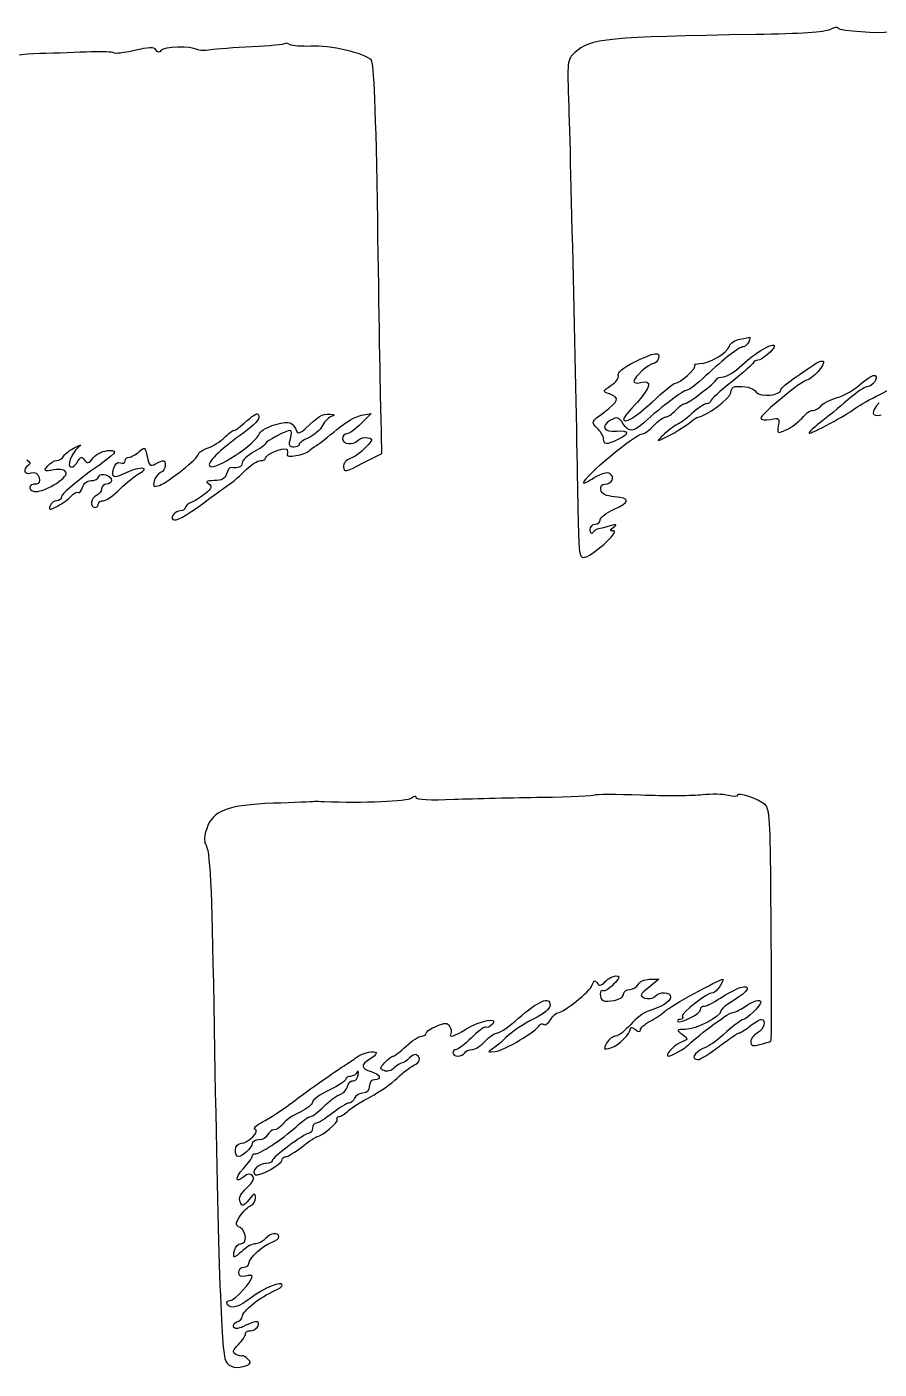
# Model space of a CAD drawing. Extents: x 0 to 69.4, y 0 to 30.3.
# Drawn here: x 34.67 to 39.09, y 15.81 to 22.77 of the extents above; entities that cross this region are included whole.
import ezdxf

# ---------------------------------------------------------------- set-up
doc = ezdxf.new("R2010")
doc.units = 0
doc.header["$MEASUREMENT"] = 0
doc.layers.get('0').update_dxf_attribs({"linetype": 'CONTINUOUS'})

msp = doc.modelspace()

# ---------------------------------------------------------------- linework, layer by layer
at = {"color": 0, "linetype": 'CONTINUOUS'}
for p, q in [((36.0085, 22.6814), (36.0085, 22.6814)), ((38.4128, 21.1347), (38.4128, 21.1347)), ((36.4529, 20.7632), (36.4025, 20.7111)), ((36.4043, 20.7546), (36.4529, 20.7632)), ((36.5085, 20.555), (36.505, 20.7493)), ((36.4094, 20.5046), (36.5085, 20.555)), ((37.6125, 18.7825), (37.6125, 18.7825)), ((37.9458, 17.8278), (37.8938, 17.7861)), ((37.8972, 17.8278), (37.9458, 17.8278))]:
    msp.add_line(p, q, dxfattribs=at)
for points in [[(38.8779, 22.7596), (38.8744, 22.7682), (38.8554, 22.7665), (38.8346, 22.7543)], [(38.4492, 22.7283), (37.6803, 22.7161), (37.5882, 22.7075), (37.5101, 22.6346)], [(38.8346, 22.7543), (38.8085, 22.7404), (38.6801, 22.7318), (38.4492, 22.7283)], [(39.1436, 22.7404), (39.0915, 22.7318), (38.8832, 22.7457), (38.8779, 22.7596)], [(34.7344, 22.6293), (34.6493, 22.6258), (34.5625, 22.6172), (34.5451, 22.6103)], [(35, 22.6381), (34.9392, 22.6363), (34.8212, 22.6311), (34.7344, 22.6293)], [(35.1181, 22.6328), (35.1128, 22.6381), (35.059, 22.6397), (35, 22.6381)], [(35.2257, 22.645), (35.1718, 22.6328), (35.1232, 22.6276), (35.1181, 22.6328)], [(35.3368, 22.6485), (35.3281, 22.664), (35.3003, 22.6624), (35.2257, 22.645)], [(35.3646, 22.6467), (35.3542, 22.6328), (35.3472, 22.6346), (35.3368, 22.6485)], [(35.5503, 22.6501), (35.5207, 22.6693), (35.3767, 22.6658), (35.3646, 22.6467)], [(35.6197, 22.6485), (35.5919, 22.6432), (35.5607, 22.645), (35.5503, 22.6501)], [(35.8367, 22.664), (35.7464, 22.6606), (35.6492, 22.6519), (35.6197, 22.6485)], [(36.0085, 22.6814), (36.005, 22.6762), (35.9269, 22.6693), (35.8367, 22.664)], [(36.0346, 22.6744), (36.0242, 22.6814), (36.0119, 22.6849), (36.0085, 22.6814)], [(36.1404, 22.6675), (36.0936, 22.6658), (36.045, 22.6693), (36.0346, 22.6744)], [(36.4546, 22.5964), (36.4217, 22.6311), (36.236, 22.6744), (36.1404, 22.6675)], [(37.5101, 22.6346), (37.4701, 22.5981), (37.4701, 22.5929), (37.4789, 22.3517)], [(36.4876, 21.7597), (36.4789, 22.3447), (36.4685, 22.5825), (36.4546, 22.5964)], [(37.4789, 22.3517), (37.4893, 22.0165), (37.5222, 20.5862), (37.5257, 20.2719)], [(36.505, 20.7493), (36.5015, 20.8569), (36.4946, 21.3118), (36.4876, 21.7597)], [(38.1593, 21.0219), (38.2079, 21.0219), (38.2999, 21.0757), (38.3121, 21.1121)], [(38.385, 21.1086), (38.3624, 21.1086), (38.2843, 21.0479), (38.1889, 20.9576)], [(38.3121, 21.1121), (38.3172, 21.1278), (38.3415, 21.1451), (38.3676, 21.1486)], [(38.3676, 21.1486), (38.3936, 21.1521), (38.4162, 21.1572), (38.4179, 21.159)], [(38.3763, 21.0132), (38.4475, 21.0792), (38.5447, 21.1364), (38.5447, 21.1121)], [(38.4128, 21.1347), (38.4058, 21.1208), (38.3936, 21.1086), (38.385, 21.1086)], [(38.4179, 21.159), (38.4197, 21.159), (38.4179, 21.1486), (38.4128, 21.1347)], [(38.5447, 21.1121), (38.5447, 21.0947), (38.4804, 21.0393), (38.4596, 21.0393)], [(37.7358, 20.9611), (37.7306, 20.975), (37.76, 20.9993), (37.8174, 21.0289)], [(37.8174, 21.0289), (37.9215, 21.0808), (37.9579, 21.0861), (37.944, 21.0479)], [(37.944, 21.0479), (37.9371, 21.034), (37.9267, 21.0219), (37.9181, 21.0219)], [(38.4371, 21.0271), (38.4353, 21.0185), (38.3832, 20.975), (38.3242, 20.9264)], [(38.4596, 21.0393), (38.451, 21.0393), (38.4406, 21.034), (38.4371, 21.0271)], [(38.7999, 21.0324), (38.8119, 21.0201), (38.7374, 20.9351), (38.7131, 20.9351)], [(38.7494, 21.015), (38.7703, 21.0306), (38.7929, 21.0393), (38.7999, 21.0324)], [(37.6976, 20.9074), (37.7236, 20.9247), (37.741, 20.9472), (37.7358, 20.9611)], [(37.9181, 21.0219), (37.8954, 21.0219), (37.8156, 20.949), (37.8156, 20.9299)], [(38.0274, 20.9178), (38.0535, 20.9178), (38.1454, 20.9993), (38.1333, 21.0115)], [(38.1889, 20.9576), (38.1454, 20.916), (38.1021, 20.8831), (38.0917, 20.8831)], [(38.1333, 21.0115), (38.1264, 21.0167), (38.1385, 21.0219), (38.1593, 21.0219)], [(38.2808, 20.9525), (38.2982, 20.9525), (38.3399, 20.9803), (38.3763, 21.0132)], [(38.6454, 20.9437), (38.6801, 20.9681), (38.7269, 20.9993), (38.7494, 21.015)], [(38.9943, 20.916), (39.0272, 20.9456), (39.0603, 20.9646), (39.0689, 20.9594)], [(39.0689, 20.9594), (39.0881, 20.9472), (39.0515, 20.9004), (39.0237, 20.9004)], [(37.6907, 20.8639), (37.6525, 20.8778), (37.6525, 20.8778), (37.6976, 20.9074)], [(37.8156, 20.9299), (37.8156, 20.9212), (37.8313, 20.9178), (37.8503, 20.9229)], [(37.8503, 20.9229), (37.9128, 20.9386), (37.9058, 20.9004), (37.8347, 20.8222)], [(37.9111, 20.8222), (37.9667, 20.8743), (38.0188, 20.9178), (38.0274, 20.9178)], [(38.0794, 20.8136), (38.0968, 20.8136), (38.2374, 20.9194), (38.2461, 20.9403)], [(38.3242, 20.9264), (38.2635, 20.8796), (38.2149, 20.8344), (38.2149, 20.8275)], [(38.2461, 20.9403), (38.2496, 20.9472), (38.2651, 20.9525), (38.2808, 20.9525)], [(38.319, 20.8692), (38.319, 20.8865), (38.3294, 20.9021), (38.3415, 20.9021)], [(38.3415, 20.9021), (38.3919, 20.9074), (38.4336, 20.8969), (38.451, 20.8726)], [(38.7131, 20.9351), (38.6888, 20.9351), (38.4753, 20.7581), (38.4753, 20.7389)], [(38.5794, 20.8847), (38.5794, 20.8935), (38.6089, 20.9194), (38.6454, 20.9437)], [(38.871, 20.8449), (38.9075, 20.8553), (38.9631, 20.8882), (38.9943, 20.916)], [(39.0237, 20.9004), (39.0133, 20.9004), (38.9751, 20.8743), (38.9388, 20.8431)], [(38.9612, 20.7875), (38.989, 20.8101), (39.161, 20.9004), (39.1783, 20.9004)], [(37.6611, 20.7685), (37.7393, 20.8275), (37.7444, 20.8431), (37.6907, 20.8639)], [(37.8347, 20.8222), (37.7947, 20.7789), (37.7635, 20.7407), (37.7635, 20.7354)], [(37.7635, 20.7354), (37.7635, 20.7042), (37.8225, 20.7389), (37.9111, 20.8222)], [(38.0917, 20.8831), (38.0725, 20.8831), (37.9632, 20.7997), (37.8676, 20.7146)], [(38.1507, 20.7442), (38.1854, 20.7442), (38.319, 20.8431), (38.319, 20.8692)], [(38.2149, 20.8275), (38.2149, 20.8187), (38.2044, 20.8136), (38.194, 20.8136)], [(38.451, 20.8726), (38.4718, 20.8465), (38.5794, 20.8569), (38.5794, 20.8847)], [(38.786, 20.8014), (38.7964, 20.8153), (38.8346, 20.8344), (38.871, 20.8449)], [(38.9388, 20.8431), (38.904, 20.8136), (38.8397, 20.7597), (38.7964, 20.7268)], [(39.0897, 20.8187), (39.0429, 20.7719), (39.0481, 20.7424), (39.1001, 20.7562)], [(35.776, 20.6972), (35.8281, 20.7424), (35.8524, 20.7615), (35.8626, 20.7615)], [(35.8626, 20.7615), (35.8679, 20.7615), (35.8714, 20.7511), (35.8714, 20.7407)], [(36.111, 20.6833), (36.1804, 20.7493), (36.1994, 20.7615), (36.2394, 20.7597)], [(36.2515, 20.7493), (36.236, 20.7458), (36.2133, 20.7233), (36.2013, 20.7007)], [(36.2394, 20.7597), (36.2654, 20.7581), (36.2689, 20.7546), (36.2515, 20.7493)], [(36.2758, 20.6799), (36.3193, 20.7164), (36.3765, 20.7493), (36.4043, 20.7546)], [(37.6264, 20.6868), (37.5935, 20.7181), (37.5951, 20.7199), (37.6611, 20.7685)], [(37.9806, 20.7442), (37.9926, 20.7442), (38.0153, 20.7597), (38.0326, 20.7789)], [(38.0326, 20.7789), (38.05, 20.7979), (38.0708, 20.8136), (38.0794, 20.8136)], [(38.116, 20.7615), (38.0847, 20.7319), (38.0551, 20.7094), (38.0482, 20.7094)], [(38.194, 20.8136), (38.1819, 20.8136), (38.1472, 20.7893), (38.116, 20.7615)], [(38.6888, 20.7389), (38.7061, 20.7615), (38.7304, 20.7789), (38.7443, 20.7789)], [(38.7251, 20.6608), (38.7339, 20.6539), (38.9265, 20.7581), (38.9612, 20.7875)], [(38.7443, 20.7789), (38.7564, 20.7789), (38.7756, 20.7893), (38.786, 20.8014)], [(35.7413, 20.6747), (35.7482, 20.6747), (35.7638, 20.6851), (35.776, 20.6972)], [(35.8714, 20.7407), (35.8714, 20.7285), (35.8281, 20.6868), (35.776, 20.6504)], [(35.8749, 20.659), (35.8818, 20.6747), (35.92, 20.6956), (35.9599, 20.706)], [(35.9599, 20.706), (36.0346, 20.725), (36.0467, 20.7199), (36.0693, 20.666)], [(36.0693, 20.666), (36.0728, 20.6574), (36.0918, 20.6643), (36.111, 20.6833)], [(36.2013, 20.7007), (36.189, 20.6764), (36.1561, 20.6486), (36.1283, 20.6365)], [(36.17, 20.5965), (36.1856, 20.6069), (36.2325, 20.6435), (36.2758, 20.6799)], [(36.4025, 20.7111), (36.3731, 20.6817), (36.34, 20.6574), (36.3279, 20.6574)], [(37.6594, 20.6312), (37.6594, 20.6451), (37.6438, 20.6694), (37.6264, 20.6868)], [(37.6958, 20.7285), (37.6421, 20.699), (37.6594, 20.6643), (37.7271, 20.6712)], [(37.76, 20.7111), (37.7393, 20.7442), (37.7306, 20.7458), (37.6958, 20.7285)], [(37.8676, 20.7146), (37.8139, 20.6643), (37.7912, 20.6643), (37.76, 20.7111)], [(37.8625, 20.6574), (37.8711, 20.6574), (37.8972, 20.6764), (37.9197, 20.7007)], [(37.9197, 20.7007), (37.9424, 20.725), (37.9701, 20.7442), (37.9806, 20.7442)], [(37.944, 20.6226), (37.9597, 20.6226), (38.0829, 20.6937), (38.1125, 20.7199)], [(38.0482, 20.7094), (38.0431, 20.7094), (38.0153, 20.6903), (37.9857, 20.666)], [(38.1125, 20.7199), (38.1264, 20.7337), (38.1438, 20.7442), (38.1507, 20.7442)], [(38.4753, 20.7389), (38.4753, 20.7303), (38.4978, 20.7268), (38.5256, 20.7319)], [(38.5256, 20.7319), (38.5707, 20.7407), (38.5742, 20.7389), (38.5656, 20.699)], [(38.5656, 20.699), (38.5586, 20.6574), (38.5603, 20.6574), (38.6072, 20.6782)], [(38.6072, 20.6782), (38.635, 20.6903), (38.6714, 20.7181), (38.6888, 20.7389)], [(38.7964, 20.7268), (38.7547, 20.6937), (38.7217, 20.6643), (38.7251, 20.6608)], [(35.776, 20.6504), (35.6649, 20.5706), (35.6006, 20.5064), (35.6163, 20.489)], [(35.6075, 20.5844), (35.6336, 20.5931), (35.6718, 20.6174), (35.6926, 20.6382)], [(35.6163, 20.489), (35.6422, 20.4647), (35.854, 20.6035), (35.8749, 20.659)], [(35.6926, 20.6382), (35.7135, 20.659), (35.736, 20.6747), (35.7413, 20.6747)], [(36.0346, 20.6747), (36.0138, 20.6747), (35.9061, 20.6192), (35.9061, 20.6069)], [(36.0519, 20.5879), (36.0311, 20.5879), (36.0258, 20.5983), (36.0346, 20.6312)], [(36.0346, 20.6312), (36.0415, 20.6556), (36.0415, 20.6747), (36.0346, 20.6747)], [(36.1283, 20.6365), (36.1022, 20.6243), (36.0797, 20.6087), (36.0797, 20.6018)], [(36.3279, 20.6574), (36.3158, 20.6574), (36.3054, 20.6451), (36.3054, 20.6312)], [(36.3054, 20.6312), (36.3054, 20.6018), (36.3592, 20.5965), (36.3869, 20.6243)], [(36.3869, 20.6243), (36.3974, 20.6347), (36.4199, 20.64), (36.4372, 20.6365)], [(36.4372, 20.6365), (36.465, 20.6312), (36.4633, 20.6261), (36.4251, 20.5862)], [(37.5553, 20.4022), (37.5553, 20.4335), (37.8243, 20.6574), (37.8625, 20.6574)], [(37.734, 20.6278), (37.6733, 20.5983), (37.6594, 20.6), (37.6594, 20.6312)], [(37.7271, 20.6712), (37.7931, 20.6764), (37.7965, 20.6556), (37.734, 20.6278)], [(37.9857, 20.666), (37.9579, 20.6417), (37.9389, 20.6226), (37.944, 20.6226)], [(34.8229, 20.5185), (34.8351, 20.5185), (34.8525, 20.5289), (34.8594, 20.5428)], [(34.8594, 20.5428), (34.8664, 20.555), (34.8924, 20.574), (34.9167, 20.5862)], [(34.9322, 20.5844), (34.8976, 20.5567), (34.8733, 20.4837), (34.8976, 20.4837)], [(34.9167, 20.5862), (34.9531, 20.6035), (34.9549, 20.6035), (34.9322, 20.5844)], [(34.9322, 20.515), (34.9479, 20.5393), (34.9531, 20.5411), (34.9669, 20.5203)], [(35.0972, 20.5706), (35.144, 20.5706), (35.1354, 20.5601), (34.9982, 20.4629)], [(35.0139, 20.5342), (35.0329, 20.5567), (35.066, 20.5706), (35.0972, 20.5706)], [(35.1979, 20.5358), (35.2083, 20.5358), (35.2326, 20.5481), (35.25, 20.5654)], [(35.25, 20.5654), (35.2794, 20.5914), (35.2813, 20.5897), (35.2917, 20.5393)], [(35.3558, 20.39), (35.3992, 20.4039), (35.5589, 20.5324), (35.5589, 20.5532)], [(35.5589, 20.5532), (35.5589, 20.5601), (35.5797, 20.574), (35.6075, 20.5844)], [(35.8454, 20.5636), (35.8124, 20.5446), (35.7846, 20.5203), (35.7846, 20.5064)], [(35.9061, 20.6069), (35.9061, 20.6018), (35.8783, 20.581), (35.8454, 20.5636)], [(35.9061, 20.5324), (35.9061, 20.5497), (35.9946, 20.5879), (36.0138, 20.5775)], [(36.0172, 20.5497), (36.005, 20.5307), (36.1161, 20.5481), (36.1318, 20.5689)], [(36.0138, 20.5775), (36.0207, 20.5724), (36.0224, 20.5601), (36.0172, 20.5497)], [(36.0797, 20.6018), (36.0797, 20.5931), (36.0675, 20.5879), (36.0519, 20.5879)], [(36.1318, 20.5689), (36.1369, 20.574), (36.1526, 20.5879), (36.17, 20.5965)], [(36.4251, 20.5862), (36.4025, 20.5619), (36.3661, 20.5358), (36.3453, 20.5289)], [(34.6754, 20.4942), (34.6442, 20.4733), (34.6546, 20.4439), (34.6893, 20.4543)], [(34.6667, 20.5219), (34.6858, 20.5115), (34.6893, 20.5029), (34.6754, 20.4942)], [(34.8074, 20.4699), (34.7569, 20.4612), (34.7535, 20.4647), (34.7761, 20.4907)], [(34.7761, 20.4907), (34.7882, 20.5064), (34.809, 20.5185), (34.8229, 20.5185)], [(34.8715, 20.456), (34.8664, 20.4699), (34.8421, 20.4751), (34.8074, 20.4699)], [(34.8976, 20.4837), (34.9063, 20.4837), (34.9236, 20.4976), (34.9322, 20.515)], [(34.9669, 20.5203), (34.9792, 20.5011), (34.9878, 20.5029), (35.0139, 20.5342)], [(35.1857, 20.456), (35.1146, 20.4231), (35.1042, 20.4265), (35.1181, 20.4786)], [(35.1181, 20.4786), (35.125, 20.5011), (35.1371, 20.5133), (35.1528, 20.5064)], [(35.1528, 20.5064), (35.1667, 20.5011), (35.1771, 20.5064), (35.1771, 20.5168)], [(35.1771, 20.5168), (35.1771, 20.5272), (35.1857, 20.5358), (35.1979, 20.5358)], [(35.25, 20.4508), (35.3125, 20.4856), (35.2551, 20.489), (35.1857, 20.456)], [(35.2917, 20.5393), (35.3003, 20.4925), (35.3072, 20.4872), (35.335, 20.5011)], [(35.335, 20.5011), (35.3767, 20.5237), (35.3854, 20.5237), (35.3854, 20.4925)], [(35.3854, 20.4925), (35.3854, 20.4768), (35.375, 20.4612), (35.3611, 20.456)], [(35.7274, 20.4821), (35.7186, 20.4837), (35.7082, 20.4682), (35.7031, 20.449)], [(35.7082, 20.3883), (35.736, 20.4074), (35.7794, 20.4439), (35.8054, 20.4717)], [(35.7846, 20.5064), (35.7846, 20.4856), (35.7621, 20.4768), (35.7274, 20.4821)], [(35.8054, 20.4717), (35.8315, 20.4976), (35.8644, 20.5185), (35.88, 20.5185)], [(35.88, 20.5185), (35.8939, 20.5185), (35.9061, 20.5237), (35.9061, 20.5324)], [(36.3453, 20.5289), (36.3228, 20.5219), (36.3089, 20.5046), (36.3106, 20.4856)], [(36.3106, 20.4856), (36.3124, 20.456), (36.321, 20.4578), (36.4094, 20.5046)], [(34.6893, 20.4543), (34.7118, 20.4594), (34.7257, 20.4525), (34.731, 20.43)], [(34.7049, 20.3587), (34.7465, 20.3467), (34.8819, 20.4265), (34.8715, 20.456)], [(34.731, 20.43), (34.7361, 20.4092), (34.731, 20.3969), (34.7171, 20.3969)], [(34.9982, 20.4629), (34.9167, 20.4022), (34.8472, 20.3432), (34.8472, 20.3328)], [(34.9565, 20.3796), (34.9618, 20.4004), (34.9808, 20.4143), (35, 20.4143)], [(35, 20.4143), (35.019, 20.4143), (35.0382, 20.4231), (35.0417, 20.4351)], [(35.0417, 20.4351), (35.0503, 20.4594), (35.1076, 20.4421), (35.1076, 20.4143)], [(35.1076, 20.4143), (35.1076, 20.4057), (35.0954, 20.3969), (35.0815, 20.3969)], [(35.151, 20.371), (35.184, 20.4039), (35.2292, 20.4404), (35.25, 20.4508)], [(35.3281, 20.4126), (35.3211, 20.3831), (35.3246, 20.3796), (35.3558, 20.39)], [(35.3611, 20.456), (35.3472, 20.4508), (35.3333, 20.4317), (35.3281, 20.4126)], [(35.6388, 20.4143), (35.5989, 20.4143), (35.5919, 20.4092), (35.6093, 20.3987)], [(35.7031, 20.449), (35.6961, 20.4231), (35.6788, 20.4143), (35.6388, 20.4143)], [(37.6125, 20.43), (37.5813, 20.4092), (37.5553, 20.3969), (37.5553, 20.4022)], [(37.6924, 20.4508), (37.6785, 20.4594), (37.6472, 20.4508), (37.6125, 20.43)], [(37.6664, 20.3969), (37.7028, 20.3969), (37.7201, 20.4335), (37.6924, 20.4508)], [(34.7171, 20.3969), (34.6789, 20.3969), (34.6701, 20.3675), (34.7049, 20.3587)], [(34.8472, 20.3328), (34.8472, 20.3206), (34.8368, 20.3101), (34.8229, 20.3101)], [(34.8264, 20.2824), (34.8542, 20.2962), (34.8854, 20.3206), (34.8976, 20.3344)], [(34.8976, 20.3344), (34.9097, 20.3501), (34.9271, 20.3587), (34.934, 20.3536)], [(34.934, 20.3536), (34.941, 20.3483), (34.9514, 20.3606), (34.9565, 20.3796)], [(35.0294, 20.3379), (35, 20.3275), (34.9931, 20.2754), (35.0208, 20.2754)], [(35.0556, 20.3726), (35.0556, 20.3587), (35.0433, 20.3449), (35.0294, 20.3379)], [(35.0815, 20.3969), (35.0676, 20.3969), (35.0556, 20.3865), (35.0556, 20.3726)], [(35.0642, 20.3101), (35.0799, 20.3101), (35.1181, 20.3379), (35.151, 20.371)], [(35.5919, 20.3467), (35.5693, 20.3275), (35.5364, 20.3067), (35.5207, 20.3015)], [(35.585, 20.2997), (35.6249, 20.3293), (35.6804, 20.3692), (35.7082, 20.3883)], [(35.6093, 20.3987), (35.6301, 20.3849), (35.6283, 20.3761), (35.5919, 20.3467)], [(37.6456, 20.3675), (37.6421, 20.3849), (37.6507, 20.3969), (37.6664, 20.3969)], [(37.7167, 20.331), (37.6699, 20.3344), (37.649, 20.3449), (37.6456, 20.3675)], [(37.7115, 20.265), (37.7982, 20.3032), (37.8, 20.324), (37.7167, 20.331)], [(34.7882, 20.2842), (34.7796, 20.2615), (34.7847, 20.2599), (34.8264, 20.2824)], [(34.8229, 20.3101), (34.809, 20.3101), (34.7951, 20.2981), (34.7882, 20.2842)], [(35.0208, 20.2754), (35.0313, 20.2754), (35.0382, 20.2842), (35.0382, 20.2928)], [(35.0382, 20.2928), (35.0382, 20.3032), (35.0503, 20.3101), (35.0642, 20.3101)], [(35.4253, 20.2129), (35.4374, 20.2008), (35.4929, 20.2303), (35.585, 20.2997)], [(35.4894, 20.2737), (35.4894, 20.265), (35.479, 20.2581), (35.4651, 20.2581)], [(35.5207, 20.3015), (35.5033, 20.2946), (35.4894, 20.2824), (35.4894, 20.2737)], [(37.5257, 20.2719), (37.5292, 20.0533), (37.5326, 20.0151), (37.5553, 20.0151)], [(37.6421, 20.2112), (37.6421, 20.2233), (37.6733, 20.2476), (37.7115, 20.265)], [(35.4651, 20.2581), (35.4374, 20.2581), (35.4114, 20.2268), (35.4253, 20.2129)], [(37.616, 20.1886), (37.6299, 20.1886), (37.6421, 20.199), (37.6421, 20.2112)], [(37.5553, 20.0151), (37.5917, 20.0151), (37.7463, 20.1522), (37.7115, 20.1539)], [(37.59, 20.1592), (37.59, 20.1747), (37.6021, 20.1886), (37.616, 20.1886)], [(37.6039, 20.1453), (37.5969, 20.1349), (37.59, 20.1418), (37.59, 20.1592)], [(37.6333, 20.1643), (37.6247, 20.1643), (37.6108, 20.1557), (37.6039, 20.1453)], [(37.6942, 20.18), (37.6699, 20.1731), (37.6438, 20.1661), (37.6333, 20.1643)], [(37.7115, 20.1539), (37.6889, 20.1539), (37.6889, 20.1557), (37.7115, 20.1731)], [(37.7115, 20.1731), (37.7306, 20.1869), (37.7271, 20.1886), (37.6942, 20.18)], [(38.4978, 18.7339), (38.4614, 18.7635), (38.3537, 18.7999), (38.3537, 18.7825)], [(35.946, 18.7408), (35.71, 18.7322), (35.6301, 18.7026), (35.6006, 18.609)], [(36.1578, 18.7496), (36.1492, 18.7478), (36.0536, 18.7443), (35.946, 18.7408)], [(36.2099, 18.7478), (36.1908, 18.7496), (36.1682, 18.7496), (36.1578, 18.7496)], [(36.6629, 18.7669), (36.6439, 18.7496), (36.4078, 18.7408), (36.2099, 18.7478)], [(36.6872, 18.7704), (36.6872, 18.779), (36.6768, 18.779), (36.6629, 18.7669)], [(36.8835, 18.76), (36.7601, 18.7547), (36.6872, 18.7582), (36.6872, 18.7704)], [(37.3417, 18.7704), (37.196, 18.7686), (36.9893, 18.7635), (36.8835, 18.76)], [(37.6125, 18.7825), (37.609, 18.7774), (37.4858, 18.7721), (37.3417, 18.7704)], [(37.8537, 18.7825), (37.7254, 18.7878), (37.6178, 18.7878), (37.6125, 18.7825)], [(38.1715, 18.7843), (38.1246, 18.779), (37.9806, 18.7774), (37.8537, 18.7825)], [(38.3068, 18.7808), (38.279, 18.7894), (38.2201, 18.7894), (38.1715, 18.7843)], [(38.3537, 18.7825), (38.3537, 18.7739), (38.3329, 18.7739), (38.3068, 18.7808)], [(38.5274, 18.2653), (38.5256, 18.6437), (38.5204, 18.7149), (38.4978, 18.7339)], [(35.6006, 18.609), (35.5885, 18.576), (35.5867, 18.5412), (35.5936, 18.5308)], [(35.5936, 18.5308), (35.6179, 18.5014), (35.6267, 18.3121), (35.6371, 17.6976)], [(38.5256, 17.5067), (38.5325, 17.5136), (38.5325, 17.564), (38.5274, 18.2653)], [(37.6004, 17.7983), (37.609, 17.8243), (37.6143, 17.8261), (37.6247, 17.8104)], [(37.6681, 17.8157), (37.6838, 17.8331), (37.7097, 17.8451), (37.7236, 17.8451)], [(37.7236, 17.8451), (37.7463, 17.8451), (37.7444, 17.8365), (37.7115, 17.8018)], [(37.8399, 17.8018), (37.8451, 17.8157), (37.8711, 17.8278), (37.8972, 17.8278)], [(37.9787, 17.6629), (38.0031, 17.6872), (38.2582, 17.8278), (38.2774, 17.8278)], [(38.2774, 17.8278), (38.2825, 17.8278), (38.2756, 17.8122), (38.2635, 17.7931)], [(37.4215, 17.6543), (37.4528, 17.6543), (37.59, 17.7653), (37.6004, 17.7983)], [(37.6247, 17.8104), (37.6368, 17.7914), (37.6456, 17.7931), (37.6681, 17.8157)], [(37.6576, 17.7687), (37.649, 17.774), (37.6421, 17.7653), (37.6421, 17.7514)], [(37.7115, 17.8018), (37.6907, 17.7792), (37.6646, 17.7636), (37.6576, 17.7687)], [(37.7635, 17.7514), (37.7635, 17.7653), (37.7792, 17.7757), (37.7965, 17.7757)], [(37.7965, 17.7757), (37.8139, 17.7757), (37.8329, 17.7879), (37.8399, 17.8018)], [(37.8938, 17.7861), (37.8468, 17.7481), (37.8451, 17.7428), (37.8729, 17.7307)], [(37.925, 17.7393), (37.951, 17.7653), (38.0065, 17.7636), (38.0065, 17.7358)], [(38.2271, 17.7583), (38.1975, 17.7583), (38.0586, 17.6508), (38.0674, 17.6351)], [(38.2635, 17.7931), (38.2513, 17.774), (38.2339, 17.7583), (38.2271, 17.7583)], [(38.2651, 17.7307), (38.2999, 17.7532), (38.345, 17.7775), (38.3676, 17.7844)], [(38.3676, 17.7844), (38.4301, 17.8035), (38.411, 17.7636), (38.3364, 17.7203)], [(35.6371, 17.6976), (35.6596, 16.3714), (35.6753, 15.8906), (35.6996, 15.8472)], [(37.2185, 17.6265), (37.3192, 17.715), (37.3817, 17.7428), (37.3817, 17.6942)], [(37.3817, 17.6942), (37.3817, 17.6733), (37.3504, 17.649), (37.2949, 17.6212)], [(37.6421, 17.7514), (37.6421, 17.7168), (37.6594, 17.7081), (37.7167, 17.7185)], [(37.7167, 17.7185), (37.7428, 17.7237), (37.7635, 17.7393), (37.7635, 17.7514)], [(37.8729, 17.7307), (37.8903, 17.7254), (37.9128, 17.7272), (37.925, 17.7393)], [(38.0065, 17.7358), (38.0065, 17.7115), (37.9597, 17.6821), (37.8903, 17.6629)], [(38.1628, 17.6717), (38.1628, 17.6821), (38.1715, 17.689), (38.1836, 17.689)], [(38.1836, 17.689), (38.1958, 17.689), (38.2322, 17.7081), (38.2651, 17.7307)], [(38.3364, 17.7203), (38.2982, 17.6976), (38.2669, 17.6717), (38.2669, 17.6612)], [(38.4753, 17.7081), (38.4753, 17.6925), (38.4006, 17.6196), (38.385, 17.6196)], [(38.3885, 17.6837), (38.4353, 17.7168), (38.4753, 17.7272), (38.4753, 17.7081)], [(36.9476, 17.571), (37.0206, 17.6143), (37.1178, 17.6335), (37.0831, 17.5953)], [(37.1092, 17.5501), (37.1231, 17.5501), (37.1733, 17.5849), (37.2185, 17.6265)], [(37.2949, 17.6212), (37.2463, 17.5987), (37.1821, 17.5553), (37.1508, 17.524)], [(37.3486, 17.5935), (37.3556, 17.5883), (37.3729, 17.5987), (37.3851, 17.6196)], [(37.3851, 17.6196), (37.3972, 17.6386), (37.4146, 17.6543), (37.4215, 17.6543)], [(37.8903, 17.6629), (37.8694, 17.6578), (37.8294, 17.6265), (37.8, 17.5935)], [(37.9007, 17.6108), (37.9285, 17.6247), (37.9632, 17.649), (37.9787, 17.6629)], [(38.0569, 17.6196), (38.0447, 17.6196), (38.0396, 17.6143), (38.0447, 17.6092)], [(38.0447, 17.6092), (38.0586, 17.5953), (38.1628, 17.6508), (38.1628, 17.6717)], [(38.0674, 17.6351), (38.0743, 17.6265), (38.069, 17.6196), (38.0569, 17.6196)], [(38.2669, 17.6612), (38.2669, 17.6335), (38.1385, 17.5675), (38.0829, 17.5675)], [(38.0933, 17.4824), (38.1264, 17.5189), (38.3068, 17.6543), (38.3242, 17.6543)], [(38.385, 17.6196), (38.3746, 17.6196), (38.3172, 17.5744), (38.2513, 17.5154)], [(38.3242, 17.6543), (38.3364, 17.6543), (38.3658, 17.6682), (38.3885, 17.6837)], [(38.4179, 17.5849), (38.4422, 17.6039), (38.47, 17.6196), (38.4769, 17.6196)], [(38.4769, 17.6196), (38.5065, 17.6196), (38.4926, 17.5692), (38.4579, 17.5501)], [(36.715, 17.5328), (36.7289, 17.5328), (36.7393, 17.5397), (36.7393, 17.5483)], [(36.7393, 17.5483), (36.7393, 17.5571), (36.7636, 17.5726), (36.7932, 17.5849)], [(36.7932, 17.5849), (36.8383, 17.6039), (36.8488, 17.6039), (36.8608, 17.5849)], [(36.8678, 17.5467), (36.8522, 17.5224), (36.8851, 17.531), (36.9476, 17.571)], [(36.8608, 17.5849), (36.8696, 17.571), (36.8713, 17.5536), (36.8678, 17.5467)], [(37.0483, 17.5796), (37.0414, 17.5831), (37.0067, 17.5587), (36.9738, 17.524)], [(37.0449, 17.5067), (37.0675, 17.531), (37.0969, 17.5501), (37.1092, 17.5501)], [(37.0831, 17.5953), (37.071, 17.5814), (37.0553, 17.5744), (37.0483, 17.5796)], [(37.0969, 17.4529), (37.1439, 17.4581), (37.3122, 17.5587), (37.3261, 17.59)], [(37.3261, 17.59), (37.3296, 17.5969), (37.34, 17.5987), (37.3486, 17.5935)], [(37.6976, 17.4719), (37.7393, 17.4858), (37.7982, 17.5432), (37.7982, 17.5726)], [(37.8, 17.5935), (37.7704, 17.5606), (37.7358, 17.5328), (37.7219, 17.5328)], [(37.7982, 17.5726), (37.7982, 17.5814), (37.8104, 17.5796), (37.8243, 17.5675)], [(37.8243, 17.5675), (37.8417, 17.5536), (37.8503, 17.5518), (37.8503, 17.5657)], [(37.8503, 17.5657), (37.8503, 17.5761), (37.8729, 17.5953), (37.9007, 17.6108)], [(38.0829, 17.5675), (38.0378, 17.5675), (38.0361, 17.5657), (38.0674, 17.5432)], [(38.26, 17.4807), (38.3103, 17.5189), (38.3572, 17.5501), (38.3624, 17.5501)], [(38.3624, 17.5501), (38.3693, 17.5501), (38.3936, 17.5657), (38.4179, 17.5849)], [(38.4579, 17.5501), (38.4388, 17.5397), (38.4232, 17.5189), (38.4232, 17.505)], [(36.5657, 17.4286), (36.5744, 17.4286), (36.6039, 17.4529), (36.6351, 17.4807)], [(36.6351, 17.4807), (36.6664, 17.5101), (36.7011, 17.5328), (36.715, 17.5328)], [(36.9738, 17.524), (36.939, 17.4911), (36.9043, 17.4633), (36.8956, 17.4633)], [(36.9772, 17.4633), (36.9928, 17.4633), (37.0224, 17.4824), (37.0449, 17.5067)], [(37.1508, 17.524), (37.1213, 17.4946), (37.0831, 17.4633), (37.0692, 17.4581)], [(37.675, 17.4962), (37.6576, 17.4633), (37.6594, 17.4615), (37.6976, 17.4719)], [(37.7219, 17.5328), (37.7063, 17.5328), (37.6872, 17.5171), (37.675, 17.4962)], [(38.0551, 17.4981), (38.0153, 17.4789), (37.9736, 17.4286), (37.9979, 17.4286)], [(37.9979, 17.4286), (38.01, 17.4286), (38.0829, 17.4703), (38.0933, 17.4824)], [(38.0674, 17.5432), (38.1003, 17.5189), (38.1003, 17.5171), (38.0551, 17.4981)], [(38.1489, 17.4112), (38.1593, 17.4112), (38.2097, 17.4425), (38.26, 17.4807)], [(38.2513, 17.5154), (38.2357, 17.5015), (38.201, 17.4789), (38.175, 17.4685)], [(38.4232, 17.505), (38.4232, 17.4824), (38.4336, 17.4789), (38.47, 17.4893)], [(38.47, 17.4893), (38.4978, 17.4962), (38.5221, 17.5032), (38.5256, 17.5067)], [(36.3228, 17.3851), (36.34, 17.3956), (36.3643, 17.4129), (36.3765, 17.4217)], [(36.3765, 17.4217), (36.4094, 17.4476), (36.4789, 17.4633), (36.4789, 17.4442)], [(36.4442, 17.4112), (36.3974, 17.3869), (36.4008, 17.3626), (36.4529, 17.3487)], [(36.4789, 17.4442), (36.4789, 17.4372), (36.4633, 17.4217), (36.4442, 17.4112)], [(36.524, 17.3956), (36.5397, 17.4147), (36.5588, 17.4286), (36.5657, 17.4286)], [(36.6525, 17.4199), (36.6404, 17.406), (36.6231, 17.3939), (36.6143, 17.3939)], [(36.689, 17.4356), (36.6803, 17.4407), (36.6647, 17.4337), (36.6525, 17.4199)], [(36.6751, 17.3817), (36.7064, 17.3939), (36.715, 17.4199), (36.689, 17.4356)], [(36.8956, 17.4633), (36.8851, 17.4633), (36.8782, 17.4564), (36.8782, 17.446)], [(36.8782, 17.446), (36.8782, 17.4372), (36.8886, 17.4286), (36.9025, 17.4286)], [(36.9025, 17.4286), (36.9164, 17.4286), (36.9338, 17.4372), (36.939, 17.446)], [(36.939, 17.446), (36.9442, 17.4564), (36.9615, 17.4633), (36.9772, 17.4633)], [(37.0692, 17.4581), (37.0553, 17.4511), (37.0675, 17.4494), (37.0969, 17.4529)], [(38.175, 17.4685), (38.1281, 17.446), (38.1107, 17.4112), (38.1489, 17.4112)], [(36.0536, 17.196), (36.1717, 17.2844), (36.2793, 17.3592), (36.3228, 17.3851)], [(36.3817, 17.3469), (36.3765, 17.3349), (36.3608, 17.3244), (36.3469, 17.3244)], [(36.3869, 17.3331), (36.3886, 17.3522), (36.3869, 17.3574), (36.3817, 17.3469)], [(36.4529, 17.3487), (36.4997, 17.3365), (36.5119, 17.3071), (36.4703, 17.3071)], [(36.5206, 17.3539), (36.4981, 17.3626), (36.4981, 17.3678), (36.524, 17.3956)], [(36.5726, 17.3678), (36.5588, 17.3539), (36.5363, 17.3469), (36.5206, 17.3539)], [(36.6143, 17.3939), (36.6057, 17.3939), (36.5865, 17.3817), (36.5726, 17.3678)], [(36.5883, 17.3157), (36.6196, 17.3453), (36.6578, 17.3747), (36.6751, 17.3817)], [(36.3228, 17.3106), (36.3228, 17.3018), (36.2846, 17.2758), (36.236, 17.2532)], [(36.2897, 17.2289), (36.3071, 17.2342), (36.3263, 17.255), (36.3314, 17.2724)], [(36.3469, 17.3244), (36.3332, 17.3244), (36.3228, 17.3175), (36.3228, 17.3106)], [(36.3314, 17.2724), (36.3365, 17.2914), (36.3504, 17.3053), (36.3626, 17.3018)], [(36.3626, 17.3018), (36.3731, 17.3001), (36.3835, 17.314), (36.3869, 17.3331)], [(36.4442, 17.2724), (36.4442, 17.2497), (36.4321, 17.2376), (36.4113, 17.2376)], [(36.4703, 17.3071), (36.4564, 17.3071), (36.4442, 17.2914), (36.4442, 17.2724)], [(36.4511, 17.2185), (36.4963, 17.2428), (36.5588, 17.2862), (36.5883, 17.3157)], [(36.236, 17.2532), (36.189, 17.2307), (36.1508, 17.2029), (36.1492, 17.1907)], [(36.2082, 17.1682), (36.236, 17.196), (36.2724, 17.2237), (36.2897, 17.2289)], [(36.3365, 17.1474), (36.3539, 17.1629), (36.406, 17.196), (36.4511, 17.2185)], [(36.3678, 17.2115), (36.3626, 17.1976), (36.3504, 17.1856), (36.3383, 17.1856)], [(36.4113, 17.2376), (36.3939, 17.2376), (36.3747, 17.2254), (36.3678, 17.2115)], [(35.8904, 17.0883), (35.9235, 17.1039), (35.9964, 17.1525), (36.0536, 17.196)], [(36.0849, 17.1386), (36.0485, 17.1231), (36.0085, 17.0953), (35.9964, 17.0779)], [(36.1492, 17.1907), (36.1492, 17.1786), (36.1196, 17.156), (36.0849, 17.1386)], [(36.1404, 17.1161), (36.1492, 17.1161), (36.1804, 17.1404), (36.2082, 17.1682)], [(36.2533, 17.1335), (36.2168, 17.1057), (36.1786, 17.0814), (36.1682, 17.0814)], [(36.3383, 17.1856), (36.3279, 17.1856), (36.2897, 17.1629), (36.2533, 17.1335)], [(36.2863, 17.1161), (36.2967, 17.1161), (36.3193, 17.13), (36.3365, 17.1474)], [(35.8506, 17.0501), (35.8401, 17.0536), (35.8575, 17.071), (35.8904, 17.0883)], [(35.8506, 16.9217), (35.8679, 16.9164), (35.9946, 16.9997), (36.064, 17.0622)], [(35.9964, 17.0779), (35.9842, 17.0606), (35.9633, 17.0467), (35.9513, 17.0467)], [(36.064, 17.0622), (36.0953, 17.0918), (36.13, 17.1161), (36.1404, 17.1161)], [(36.1682, 17.0814), (36.1578, 17.0814), (36.1492, 17.0692), (36.1492, 17.0553)], [(36.1735, 17.0119), (36.1978, 17.0119), (36.2863, 17.0883), (36.2776, 17.1022)], [(36.2776, 17.1022), (36.2724, 17.1092), (36.2776, 17.1161), (36.2863, 17.1161)], [(35.7811, 16.9772), (35.8176, 16.9772), (35.8783, 17.0414), (35.8506, 17.0501)], [(35.8714, 16.9946), (35.8524, 16.9946), (35.8367, 16.9858), (35.8367, 16.9754)], [(35.9165, 17.0206), (35.9113, 17.0067), (35.8904, 16.9946), (35.8714, 16.9946)], [(35.9513, 17.0467), (35.9374, 17.0467), (35.9235, 17.0344), (35.9165, 17.0206)], [(36.1318, 17.0293), (36.1075, 17.0293), (35.9408, 16.9043), (35.9408, 16.8869)], [(36.0971, 16.9599), (36.1335, 16.9893), (36.1682, 17.0119), (36.1735, 17.0119)], [(36.1492, 17.0553), (36.1492, 17.0414), (36.1404, 17.0293), (36.1318, 17.0293)], [(35.7499, 16.9425), (35.7499, 16.9633), (35.7621, 16.9772), (35.7811, 16.9772)], [(35.7638, 16.9078), (35.7551, 16.9078), (35.7499, 16.9233), (35.7499, 16.9425)], [(35.8367, 16.9754), (35.8367, 16.9546), (35.7864, 16.9094), (35.7638, 16.9078)], [(35.8367, 16.9094), (35.8367, 16.9182), (35.8419, 16.9233), (35.8506, 16.9217)], [(36.0119, 16.9078), (36.0224, 16.9078), (36.0606, 16.9321), (36.0971, 16.9599)], [(35.7915, 16.8469), (35.8176, 16.8747), (35.8367, 16.9025), (35.8367, 16.9094)], [(35.9078, 16.8731), (35.8696, 16.8731), (35.8281, 16.8296), (35.8524, 16.814)], [(35.8524, 16.814), (35.8714, 16.8019), (35.9929, 16.8696), (35.9929, 16.8921)], [(35.9408, 16.8869), (35.9408, 16.88), (35.9269, 16.8731), (35.9078, 16.8731)], [(35.9929, 16.8921), (35.9929, 16.9008), (36.0015, 16.9078), (36.0119, 16.9078)], [(35.7933, 16.8036), (35.7464, 16.7654), (35.7464, 16.7967), (35.7915, 16.8469)], [(35.8385, 16.8087), (35.8263, 16.821), (35.8124, 16.8192), (35.7933, 16.8036)], [(35.8089, 16.7464), (35.8419, 16.7776), (35.8506, 16.7967), (35.8385, 16.8087)], [(35.7742, 16.6735), (35.7656, 16.6925), (35.7776, 16.7168), (35.8089, 16.7464)], [(35.854, 16.6943), (35.8524, 16.7203), (35.8471, 16.7203), (35.8193, 16.6839)], [(35.8193, 16.6839), (35.7881, 16.6492), (35.7829, 16.6474), (35.7742, 16.6735)], [(35.7742, 16.6006), (35.7915, 16.6249), (35.8158, 16.6492), (35.8297, 16.6543)], [(35.8297, 16.6543), (35.8436, 16.6596), (35.854, 16.6769), (35.854, 16.6943)], [(35.7742, 16.5397), (35.7482, 16.5536), (35.7482, 16.5589), (35.7742, 16.6006)], [(35.7776, 16.4564), (35.8107, 16.4564), (35.8089, 16.5207), (35.7742, 16.5397)], [(35.9756, 16.4929), (35.9756, 16.5172), (35.9304, 16.5119), (35.9061, 16.4825)], [(35.7447, 16.4217), (35.7499, 16.4408), (35.7656, 16.4564), (35.7776, 16.4564)], [(35.8558, 16.4564), (35.8385, 16.4564), (35.8089, 16.4408), (35.7881, 16.4217)], [(35.8193, 16.354), (35.8193, 16.38), (35.8957, 16.4512), (35.9408, 16.4651)], [(35.9061, 16.4825), (35.8939, 16.4686), (35.8714, 16.4564), (35.8558, 16.4564)], [(35.9408, 16.4651), (35.9599, 16.4703), (35.9756, 16.4842), (35.9756, 16.4929)], [(35.7429, 16.3869), (35.7394, 16.3869), (35.7394, 16.4026), (35.7447, 16.4217)], [(35.7881, 16.4217), (35.7672, 16.4026), (35.7482, 16.3869), (35.7429, 16.3869)], [(35.7672, 16.3072), (35.7672, 16.3228), (35.7794, 16.3349), (35.7933, 16.3349)], [(35.8019, 16.2881), (35.7776, 16.2811), (35.7672, 16.2881), (35.7672, 16.3072)], [(35.7933, 16.3349), (35.8072, 16.3349), (35.8193, 16.3436), (35.8193, 16.354)], [(35.8367, 16.2881), (35.8367, 16.2933), (35.8211, 16.2933), (35.8019, 16.2881)], [(35.7221, 16.1614), (35.7447, 16.1614), (35.8367, 16.2621), (35.8367, 16.2881)], [(35.9929, 16.2413), (35.9929, 16.2656), (35.8939, 16.2256), (35.8332, 16.1769)], [(35.9547, 16.2135), (35.9756, 16.2221), (35.9929, 16.2343), (35.9929, 16.2413)], [(35.7065, 16.144), (35.7013, 16.1544), (35.7082, 16.1614), (35.7221, 16.1614)], [(35.8332, 16.1769), (35.7672, 16.1249), (35.7256, 16.1144), (35.7065, 16.144)], [(35.7846, 16.0762), (35.7846, 16.1058), (35.8749, 16.1788), (35.9547, 16.2135)], [(35.7413, 16.0225), (35.736, 16.0329), (35.7429, 16.045), (35.7568, 16.0503)], [(35.8038, 16.0329), (35.7707, 16.0156), (35.7482, 16.0121), (35.7413, 16.0225)], [(35.7568, 16.0503), (35.7725, 16.0554), (35.7846, 16.0676), (35.7846, 16.0762)], [(35.8661, 16.0503), (35.861, 16.0554), (35.8332, 16.0468), (35.8038, 16.0329)], [(35.8263, 16.0051), (35.854, 16.0051), (35.88, 16.0364), (35.8661, 16.0503)], [(35.7656, 15.9339), (35.7846, 15.9531), (35.8019, 15.979), (35.8019, 15.9878)], [(35.8019, 15.9878), (35.8019, 15.9982), (35.8124, 16.0051), (35.8263, 16.0051)], [(35.7517, 15.8818), (35.7325, 15.894), (35.736, 15.9044), (35.7656, 15.9339)], [(35.7846, 15.8749), (35.7794, 15.8714), (35.7638, 15.8749), (35.7517, 15.8818)], [(35.8142, 15.8576), (35.8019, 15.8697), (35.7899, 15.8767), (35.7846, 15.8749)], [(35.6996, 15.8472), (35.7169, 15.8142), (35.7586, 15.8056), (35.8089, 15.8246)], [(35.8089, 15.8246), (35.8297, 15.8333), (35.8315, 15.8403), (35.8142, 15.8576)]]:
    msp.add_open_spline(points, degree=3, dxfattribs=at)

doc.saveas('drawing.dxf')
